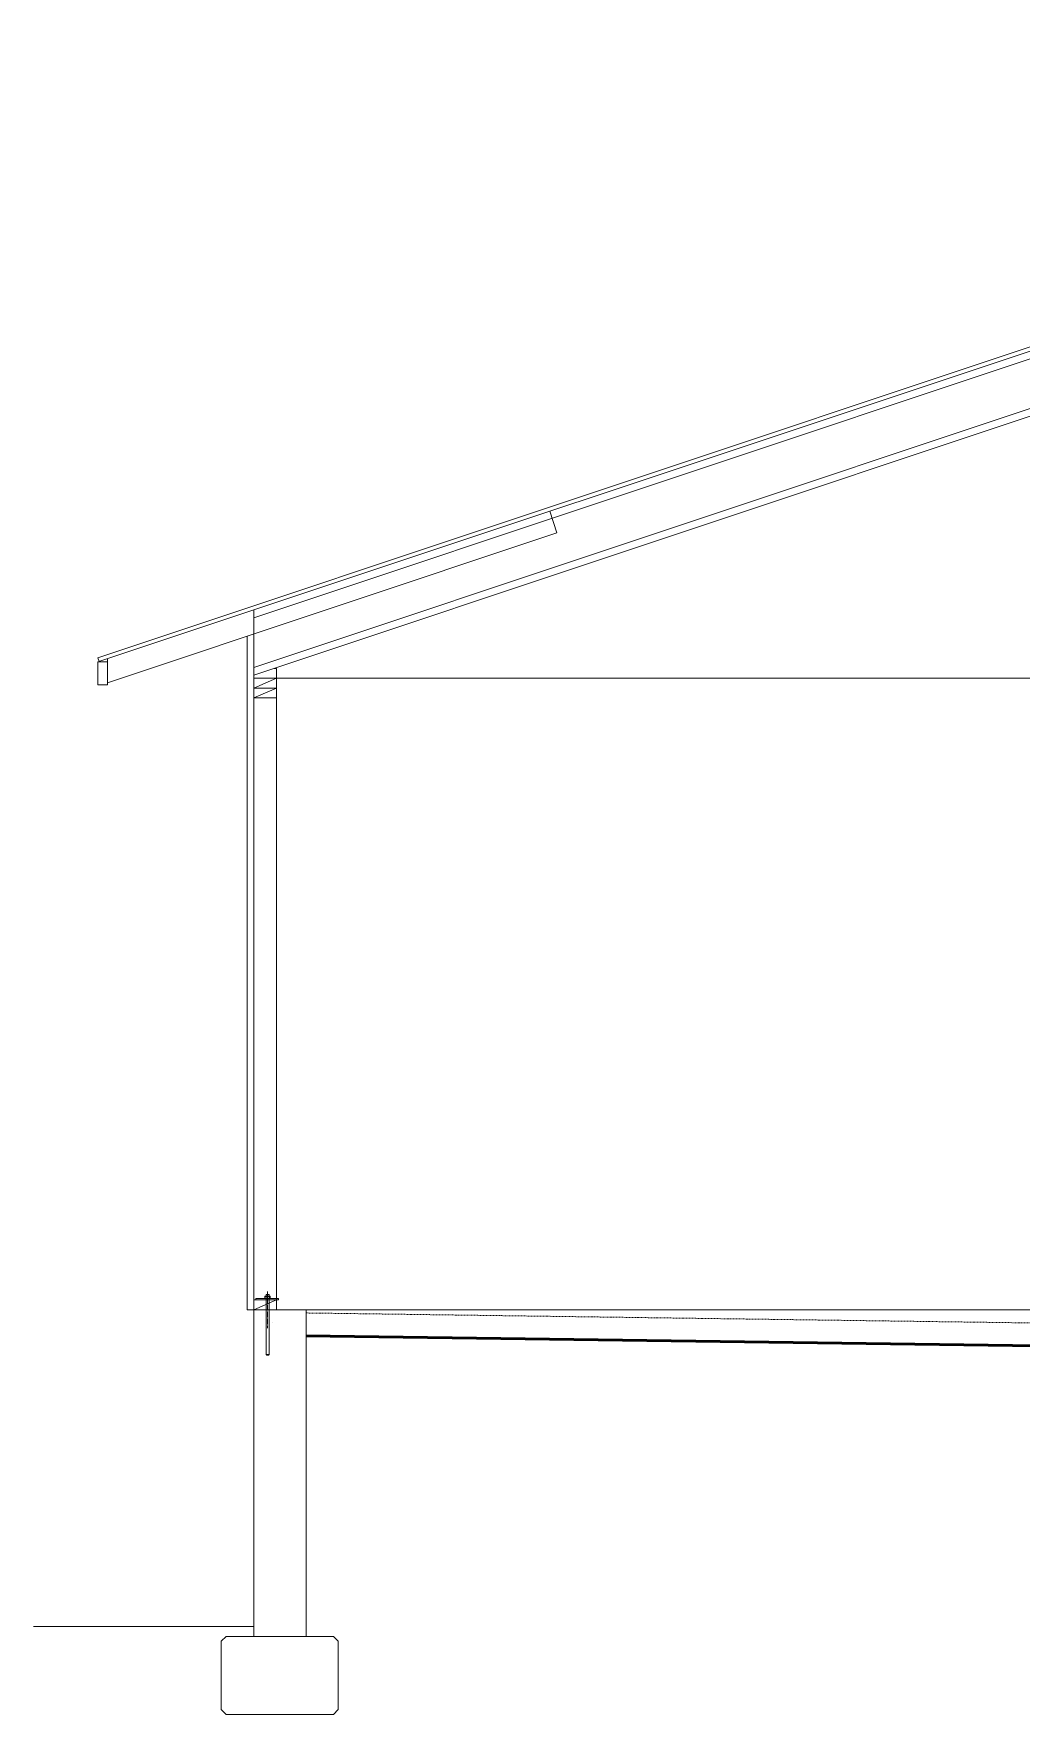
# Model space of a CAD drawing. Header units: inches. Extents: x -3905 to 10892, y 1064 to 9590.
# Drawn here: x 817 to 969, y 4040.4 to 4299 of the extents above; entities that cross this region are included whole.
import ezdxf

# ---------------------------------------------------------------- set-up
doc = ezdxf.new("R2010")
doc.units = ezdxf.units.IN
doc.header["$MEASUREMENT"] = 0
doc.linetypes.add('CENTERLINE', pattern=[1.81, 0.75, -0.0625, 0.03, -0.0625, 0.75, -0.0625, 0.03, -0.0625])
doc.linetypes.add('MYHIDDEN', pattern=[0.1875, 0.125, -0.0625])
doc.layers.add('SECTIONS', color=70, linetype='Continuous', lineweight=0)

# ---------------------------------------------------------------- blocks, each defined once
blk = doc.blocks.new('*U462')
at = {"color": 0, "lineweight": 0}
blk.add_line((0, 0), (3.5, 1.5), dxfattribs=at)
blk.add_lwpolyline([(0, 0), (3.5, 0), (3.5, 1.5), (0, 1.5)], close=True, dxfattribs=at)
blk = doc.blocks.new('*U452')
at = {"color": 0, "lineweight": 0}
for p, q in [((1.83, 0.2), (-1.68, 0.2)), ((-1.68, 0), (-1.68, 0.2)), ((1.83, 0), (-1.68, 0)), ((0.41, 0.53), (-0.41, 0.53)), ((-0.25, 0.85), (-0.25, -1.4)), ((0.25, 0.85), (-0.25, 0.85)), ((-0.25, -1.5), (-0.25, 0)), ((0.25, 0.85), (0.25, -1.4)), ((0.25, -1.5), (0.25, 0)), ((1.83, 0), (1.83, 0.2)), ((-0.25, -1.5), (-0.25, -8.38)), ((0.25, -1.5), (0.25, -8.38))]:
    blk.add_line(p, q, dxfattribs=at)
at = {"color": 0, "linetype": 'CENTERLINE', "lineweight": 0}
blk.add_line((0, 1.28), (0, -4.36), dxfattribs=at)
at = {"linetype": 'Continuous', "lineweight": 5}
for p, q in [((-0.75, -3.5), (-0.75, -3.5)), ((-0.25, -8.38), (0.25, -8.38)), ((-0.25, -8.38), (-0.12, -8.5)), ((-0.19, -8.44), (-0.25, -8.38)), ((-0.12, -8.5), (0.12, -8.5))]:
    blk.add_line(p, q, dxfattribs=at)
at = {"linetype": 'Continuous', "lineweight": 0}
blk.add_line((0.12, -8.5), (0.25, -8.38), dxfattribs=at)
at = {"color": 0, "lineweight": 0}
for points in [[(0.41, 0.53), (0.41, 0.2), (-0.41, 0.2), (-0.41, 0.53)], [(-0.3, 0.59), (0.3, 0.59)]]:
    blk.add_lwpolyline(points, dxfattribs=at)
for centre, radius, start, end in [((-0.3, 0.45), 0.136, 34.0045, 145.9955), ((0, 0.27), 0.317, 54.1118, 125.8882), ((0.3, 0.45), 0.136, 34, 146)]:
    blk.add_arc(centre, radius, start, end, dxfattribs=at)

msp = doc.modelspace()

# ---------------------------------------------------------------- linework, layer by layer
at = {"layer": 'SECTIONS', "linetype": 'Continuous', "lineweight": 0}
for p, q in [((1114.86675, 4298.96782), (826.86675, 4202.96782)), ((1090.86675, 4290.30901), (826.86675, 4202.30901)), ((1090.86675, 4289.12363), (850.86675, 4209.12363)), ((1090.86675, 4281.48452), (850.86675, 4201.48452)), ((1090.86675, 4280.29514), (850.86675, 4200.29514)), ((896.40355, 4225.48795), (897.51035, 4222.16756)), ((897.51035, 4222.16756), (828.36675, 4199.11969)), ((850.86675, 4200.29514), (850.86675, 4210.30901)), ((849.86675, 4206.28636), (849.86675, 4102.67014)), ((826.86675, 4202.96782), (827.0644, 4202.3749)), ((826.86675, 4202.30901), (826.86675, 4198.80901)), ((826.86675, 4202.30901), (828.36675, 4202.30901)), ((828.36675, 4199.11969), (828.36675, 4202.80901)), ((828.36675, 4202.30901), (828.36675, 4198.80901)), ((850.86675, 4200.29514), (850.86675, 4199.75514)), ((850.86675, 4102.67014), (850.86675, 4199.79514)), ((854.36675, 4201.32514), (853.95675, 4201.32514)), ((854.36675, 4199.79514), (854.36675, 4201.32514)), ((854.36675, 4102.67014), (854.36675, 4199.79514)), ((826.86675, 4198.80901), (828.36675, 4198.80901)), ((849.86675, 4102.67014), (849.86675, 4110.38375)), ((850.86675, 4102.67014), (849.86675, 4102.67014)), ((850.86675, 4102.67014), (1090.86675, 4102.67014)), ((850.86675, 4102.67014), (850.86675, 4095.44259)), ((850.86675, 4053.92014), (817.00213, 4053.92014))]:
    msp.add_line(p, q, dxfattribs=at)
at = {"layer": 'SECTIONS', "lineweight": 0}
msp.add_line((854.36675, 4199.79514), (1085.36675, 4199.79514), dxfattribs=at)
at = {"layer": 'SECTIONS', "linetype": 'MYHIDDEN', "lineweight": 0}
msp.add_line((858.91491, 4102.1698), (1090.86675, 4098.97781), dxfattribs=at)
at = {"layer": 'SECTIONS', "linetype": 'Continuous', "lineweight": 50}
msp.add_line((858.86675, 4098.67014), (1076.86675, 4095.67014), dxfattribs=at)
at = {"layer": 'SECTIONS', "lineweight": 0}
for points in [[(850.86675, 4102.67014), (858.95462, 4102.67014), (858.95462, 4052.42014), (850.86675, 4052.42014)], [(846.61675, 4040.42014), (863.11675, 4040.42014), (863.86675, 4041.17014), (863.86675, 4051.67014), (863.11675, 4052.42014), (846.61675, 4052.42014), (845.86675, 4051.67014), (845.86675, 4041.17014)]]:
    msp.add_lwpolyline(points, close=True, dxfattribs=at)

# ---------------------------------------------------------------- block references
at = {"layer": 'SECTIONS', "linetype": 'Continuous', "lineweight": 0}
for p in [(850.86675, 4198.29514), (850.86675, 4196.79514), (850.86675, 4102.67014)]:
    msp.add_blockref('*U462', p, dxfattribs=at)
at = {"layer": 'SECTIONS', "linetype": 'Continuous', "lineweight": 0, "xscale": -0.99996, "yscale": 0.99996, "zscale": 0.99996}
msp.add_blockref('*U452', (853.00506, 4104.17014), dxfattribs=at)

doc.saveas('drawing.dxf')
